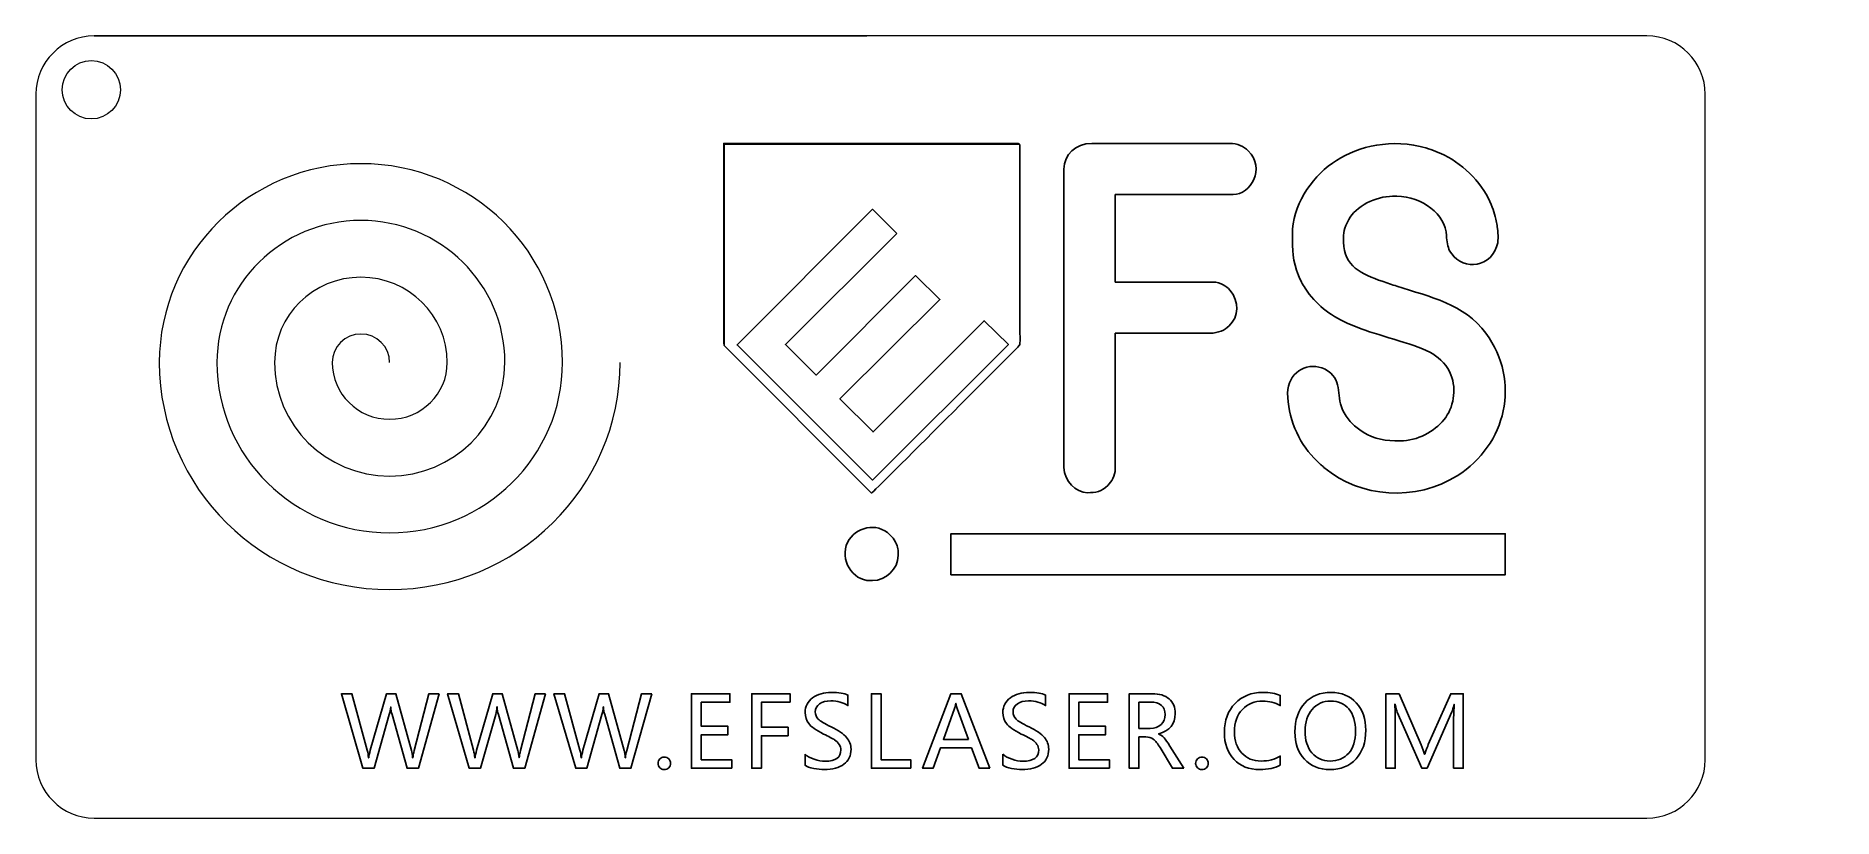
# Model space of a CAD drawing. Header units: millimetres. Extents: x -86 to 68, y 21 to 88.
import ezdxf

# ---------------------------------------------------------------- set-up
doc = ezdxf.new("R2010")
doc.units = ezdxf.units.MM
doc.header["$MEASUREMENT"] = 0
doc.layers.add('layer 1', color=7, linetype='Continuous')

msp = doc.modelspace()

# ---------------------------------------------------------------- linework, layer by layer
at = {"layer": 'layer 1', "color": 250, "lineweight": 9}
msp.add_ellipse((-81.1875, 83.1508), major_axis=(0, 2.5), ratio=1, dxfattribs=at)
for points, knots in [([(-80.9375, 87.7708), (-80.9375, 87.7708), (52.1925, 87.7708), (52.1925, 87.7708), (52.1925, 87.7708), (54.9535, 87.7708), (57.1925, 85.5318), (57.1925, 82.7708), (57.1925, 82.7708), (57.1925, 82.7708), (57.1925, 25.6808), (57.1925, 25.6808), (57.1925, 25.6808), (57.1925, 22.9198), (54.9535, 20.6808), (52.1925, 20.6808), (52.1925, 20.6808), (52.1925, 20.6808), (-80.9375, 20.6808), (-80.9375, 20.6808), (-80.9375, 20.6808), (-83.6984, 20.6808), (-85.9374, 22.9198), (-85.9374, 25.6808), (-85.9374, 25.6808), (-85.9374, 25.6808), (-85.9375, 82.7708), (-85.9375, 82.7708), (-85.9375, 82.7708), (-85.9374, 85.5318), (-83.6984, 87.7708), (-80.9374, 87.7708), (68.1566, 87.7708), (-80.9375, 87.7708), (-80.9375, 87.7708)], [0, 0, 0, 0, 0.11111111, 0.11111111, 0.11111111, 0.11111111, 0.22222222, 0.22222222, 0.22222222, 0.22222222, 0.33333333, 0.33333333, 0.33333333, 0.33333333, 0.44444444, 0.44444444, 0.44444444, 0.44444444, 0.55555556, 0.55555556, 0.55555556, 0.55555556, 0.66666667, 0.66666667, 0.66666667, 0.66666667, 0.77777778, 0.77777778, 0.77777778, 0.77777778, 1, 1, 1, 1.0001, 1.0001, 1.0001, 1.0001]), ([(-55.6075, 59.7608), (-55.6075, 61.1108), (-56.7075, 62.2008), (-58.0775, 62.2008), (-58.0775, 62.2008), (-59.4375, 62.2008), (-60.5375, 61.1108), (-60.5375, 59.7608), (-60.5375, 59.7608), (-60.5375, 57.0708), (-58.3275, 54.8908), (-55.6075, 54.8908), (-55.6075, 54.8908), (-52.8775, 54.8908), (-50.6675, 57.0708), (-50.6675, 59.7608), (-50.6675, 59.7608), (-50.6675, 63.8008), (-53.9775, 67.0708), (-58.0775, 67.0708), (-58.0775, 67.0708), (-62.1675, 67.0708), (-65.4775, 63.8008), (-65.4775, 59.7608), (-65.4775, 59.7608), (-65.4775, 54.3808), (-61.0575, 50.0208), (-55.6075, 50.0208), (-55.6075, 50.0208), (-50.1475, 50.0208), (-45.7275, 54.3808), (-45.7275, 59.7608), (-45.7275, 59.7608), (-45.7275, 66.4908), (-51.2575, 71.9408), (-58.0775, 71.9408), (-58.0775, 71.9408), (-64.8875, 71.9408), (-70.4175, 66.4908), (-70.4175, 59.7608), (-70.4175, 59.7608), (-70.4175, 51.6908), (-63.7875, 45.1508), (-55.6075, 45.1508), (-55.6075, 45.1508), (-47.4175, 45.1508), (-40.7875, 51.6908), (-40.7875, 59.7608), (-40.7875, 59.7608), (-40.7875, 69.1808), (-48.5275, 76.8108), (-58.0775, 76.8108), (-58.0775, 76.8108), (-67.6175, 76.8108), (-75.3575, 69.1808), (-75.3575, 59.7608), (-75.3575, 59.7608), (-75.3575, 49.0008), (-66.5175, 40.2808), (-55.6075, 40.2808), (-55.6075, 40.2808), (-44.6975, 40.2808), (-35.8475, 49.0008), (-35.8475, 59.7608)], [0, 0, 0, 0, 0.05882353, 0.05882353, 0.05882353, 0.05882353, 0.11764706, 0.11764706, 0.11764706, 0.11764706, 0.17647059, 0.17647059, 0.17647059, 0.17647059, 0.23529412, 0.23529412, 0.23529412, 0.23529412, 0.29411765, 0.29411765, 0.29411765, 0.29411765, 0.35294118, 0.35294118, 0.35294118, 0.35294118, 0.41176471, 0.41176471, 0.41176471, 0.41176471, 0.47058824, 0.47058824, 0.47058824, 0.47058824, 0.52941176, 0.52941176, 0.52941176, 0.52941176, 0.58823529, 0.58823529, 0.58823529, 0.58823529, 0.64705882, 0.64705882, 0.64705882, 0.64705882, 0.70588235, 0.70588235, 0.70588235, 0.70588235, 0.76470588, 0.76470588, 0.76470588, 0.76470588, 0.82352941, 0.82352941, 0.82352941, 0.82352941, 0.88235294, 0.88235294, 0.88235294, 0.88235294, 1, 1, 1, 1])]:
    msp.add_open_spline(points, degree=3, knots=knots, dxfattribs=at)
at = {"layer": 'layer 1', "color": 250}
for points, knots in [([(21.7925, 70.7708), (21.7925, 69.3808), (21.8125, 68.4908), (22.3225, 67.2308), (22.3225, 67.2308), (22.4725, 66.8508), (22.6625, 66.4608), (22.8825, 66.1408), (22.8825, 66.1408), (23.8425, 64.7108), (24.9225, 63.8508), (26.5025, 63.1408), (26.5025, 63.1408), (26.5025, 63.1408), (27.7025, 62.6408), (27.7025, 62.6408), (27.7025, 62.6408), (29.4125, 62.0008), (32.5725, 61.2808), (33.8325, 60.4908), (33.8325, 60.4908), (34.4725, 60.0908), (35.1025, 59.4508), (35.3925, 58.7108), (35.3925, 58.7108), (35.8925, 57.4308), (35.6225, 55.8708), (34.7925, 54.8508), (34.7925, 54.8508), (33.9725, 53.8508), (32.5325, 53.0308), (31.0325, 53.0308), (31.0325, 53.0308), (29.8325, 53.0308), (28.8225, 53.1508), (27.8525, 53.7908), (27.8525, 53.7908), (27.1025, 54.2908), (26.7025, 54.6408), (26.2325, 55.4508), (26.2325, 55.4508), (25.4425, 56.8208), (26.2125, 58.0908), (24.8525, 59.0108), (24.8525, 59.0108), (24.6525, 59.1508), (24.5525, 59.2108), (24.3125, 59.2908), (24.3125, 59.2908), (22.9625, 59.8008), (21.3825, 58.8108), (21.3825, 57.1408), (21.3825, 57.1408), (21.3825, 55.1408), (22.3325, 52.8908), (23.6325, 51.5808), (23.6325, 51.5808), (23.8225, 51.3908), (24.0125, 51.1808), (24.2025, 51.0108), (24.2025, 51.0108), (24.3125, 50.9208), (24.3925, 50.8508), (24.5025, 50.7608), (24.5025, 50.7608), (27.6425, 48.1108), (32.3825, 47.8208), (35.9325, 50.0508), (35.9325, 50.0508), (40.1225, 52.6808), (41.4325, 58.1608), (38.3925, 62.2608), (38.3925, 62.2608), (36.5025, 64.8008), (33.6225, 65.3808), (30.7625, 66.3008), (30.7625, 66.3008), (30.3325, 66.4408), (29.9325, 66.5708), (29.4925, 66.7208), (29.4925, 66.7208), (27.7625, 67.3208), (26.1825, 68.0208), (26.1825, 70.0908), (26.1825, 70.0908), (26.1825, 70.9408), (26.1925, 71.2308), (26.6225, 72.0208), (26.6225, 72.0208), (27.2425, 73.1408), (28.9225, 74.0208), (30.3925, 74.0208), (30.3925, 74.0208), (30.3925, 74.0208), (30.7525, 74.0208), (30.7525, 74.0208), (30.7525, 74.0208), (32.9125, 74.0208), (34.9425, 72.4508), (35.0125, 70.6408), (35.0125, 70.6408), (35.0325, 70.1508), (35.1125, 69.6908), (35.2825, 69.3508), (35.2825, 69.3508), (36.1125, 67.7308), (38.5925, 67.7008), (39.3125, 69.6708), (39.3125, 69.6708), (39.4725, 70.0908), (39.4525, 70.7608), (39.3825, 71.2608), (39.3825, 71.2608), (39.3525, 71.4408), (39.3325, 71.5908), (39.3025, 71.7708), (39.3025, 71.7708), (39.1425, 72.5508), (39.0425, 72.8508), (38.7325, 73.5708), (38.7325, 73.5708), (38.0225, 75.2208), (36.2025, 76.9908), (34.5125, 77.6808), (34.5125, 77.6808), (33.9325, 77.9208), (33.4425, 78.1308), (32.7425, 78.2908), (32.7425, 78.2908), (29.7625, 78.9708), (27.0225, 78.1308), (25.2225, 76.8508), (25.2225, 76.8508), (23.3425, 75.5208), (21.7925, 73.1708), (21.7925, 70.7708)], [0, 0, 0, 0, 0.02857143, 0.02857143, 0.02857143, 0.02857143, 0.05714286, 0.05714286, 0.05714286, 0.05714286, 0.08571429, 0.08571429, 0.08571429, 0.08571429, 0.11428571, 0.11428571, 0.11428571, 0.11428571, 0.14285714, 0.14285714, 0.14285714, 0.14285714, 0.17142857, 0.17142857, 0.17142857, 0.17142857, 0.2, 0.2, 0.2, 0.2, 0.22857143, 0.22857143, 0.22857143, 0.22857143, 0.25714286, 0.25714286, 0.25714286, 0.25714286, 0.28571429, 0.28571429, 0.28571429, 0.28571429, 0.31428571, 0.31428571, 0.31428571, 0.31428571, 0.34285714, 0.34285714, 0.34285714, 0.34285714, 0.37142857, 0.37142857, 0.37142857, 0.37142857, 0.4, 0.4, 0.4, 0.4, 0.42857143, 0.42857143, 0.42857143, 0.42857143, 0.45714286, 0.45714286, 0.45714286, 0.45714286, 0.48571429, 0.48571429, 0.48571429, 0.48571429, 0.51428571, 0.51428571, 0.51428571, 0.51428571, 0.54285714, 0.54285714, 0.54285714, 0.54285714, 0.57142857, 0.57142857, 0.57142857, 0.57142857, 0.6, 0.6, 0.6, 0.6, 0.62857143, 0.62857143, 0.62857143, 0.62857143, 0.65714286, 0.65714286, 0.65714286, 0.65714286, 0.68571429, 0.68571429, 0.68571429, 0.68571429, 0.71428571, 0.71428571, 0.71428571, 0.71428571, 0.74285714, 0.74285714, 0.74285714, 0.74285714, 0.77142857, 0.77142857, 0.77142857, 0.77142857, 0.8, 0.8, 0.8, 0.8, 0.82857143, 0.82857143, 0.82857143, 0.82857143, 0.85714286, 0.85714286, 0.85714286, 0.85714286, 0.88571429, 0.88571429, 0.88571429, 0.88571429, 0.91428571, 0.91428571, 0.91428571, 0.91428571, 0.94285714, 0.94285714, 0.94285714, 0.94285714, 1, 1, 1, 1]), ([(2.2125, 76.3508), (2.2125, 76.3508), (2.2125, 50.7408), (2.2125, 50.7408), (2.2125, 50.7408), (2.2125, 49.6008), (3.2325, 48.5908), (4.2325, 48.5908), (4.2325, 48.5908), (4.9425, 48.5908), (5.4125, 48.6608), (5.9825, 49.2208), (5.9825, 49.2208), (6.2625, 49.5108), (6.6025, 50.0608), (6.6025, 50.6108), (6.6025, 50.6108), (6.6025, 50.6108), (6.6025, 62.2708), (6.6025, 62.2708), (6.6025, 62.2708), (6.6025, 62.2708), (14.7525, 62.2708), (14.7525, 62.2708), (14.7525, 62.2708), (15.4425, 62.2708), (16.0025, 62.5508), (16.3625, 62.8908), (16.3625, 62.8908), (17.2125, 63.7108), (17.2625, 64.9508), (16.4425, 65.9708), (16.4425, 65.9708), (16.3225, 66.1208), (16.0325, 66.3408), (15.8525, 66.4308), (15.8525, 66.4308), (15.6625, 66.5308), (15.3025, 66.6608), (15.0225, 66.6608), (15.0225, 66.6608), (15.0225, 66.6608), (6.6025, 66.6608), (6.6025, 66.6608), (6.6025, 66.6608), (6.6025, 66.6608), (6.6025, 74.1608), (6.6025, 74.1608), (6.6025, 74.1608), (6.6025, 74.1608), (16.7125, 74.1608), (16.7125, 74.1608), (16.7125, 74.1608), (18.2125, 74.1608), (19.5425, 76.3908), (18.0125, 77.9208), (18.0125, 77.9208), (17.6425, 78.2808), (17.1025, 78.5508), (16.3925, 78.5508), (16.3925, 78.5508), (16.3925, 78.5508), (4.5925, 78.5508), (4.5925, 78.5508), (4.5925, 78.5508), (3.2025, 78.5508), (2.2125, 77.6008), (2.2125, 76.3508)], [0, 0, 0, 0, 0.05555556, 0.05555556, 0.05555556, 0.05555556, 0.11111111, 0.11111111, 0.11111111, 0.11111111, 0.16666667, 0.16666667, 0.16666667, 0.16666667, 0.22222222, 0.22222222, 0.22222222, 0.22222222, 0.27777778, 0.27777778, 0.27777778, 0.27777778, 0.33333333, 0.33333333, 0.33333333, 0.33333333, 0.38888889, 0.38888889, 0.38888889, 0.38888889, 0.44444444, 0.44444444, 0.44444444, 0.44444444, 0.5, 0.5, 0.5, 0.5, 0.55555556, 0.55555556, 0.55555556, 0.55555556, 0.61111111, 0.61111111, 0.61111111, 0.61111111, 0.66666667, 0.66666667, 0.66666667, 0.66666667, 0.72222222, 0.72222222, 0.72222222, 0.72222222, 0.77777778, 0.77777778, 0.77777778, 0.77777778, 0.83333333, 0.83333333, 0.83333333, 0.83333333, 0.88888889, 0.88888889, 0.88888889, 0.88888889, 1, 1, 1, 1]), ([(-51.3575, 31.3508), (-51.3575, 31.3508), (-53.1475, 24.9508), (-53.1475, 24.9508), (-53.1475, 24.9508), (-53.1475, 24.9508), (-54.1075, 24.9508), (-54.1075, 24.9508), (-54.1075, 24.9508), (-54.1075, 24.9508), (-55.3975, 29.5608), (-55.3975, 29.5608), (-55.3975, 29.5608), (-55.4575, 29.7708), (-55.4975, 29.9908), (-55.5075, 30.2208), (-55.5075, 30.2208), (-55.5075, 30.2208), (-55.5175, 30.2208), (-55.5175, 30.2208), (-55.5175, 30.2208), (-55.5375, 29.9908), (-55.5775, 29.7708), (-55.6375, 29.5708), (-55.6375, 29.5708), (-55.6375, 29.5708), (-56.9375, 24.9508), (-56.9375, 24.9508), (-56.9375, 24.9508), (-56.9375, 24.9508), (-57.8975, 24.9508), (-57.8975, 24.9508), (-57.8975, 24.9508), (-57.8975, 24.9508), (-59.7475, 31.3508), (-59.7475, 31.3508), (-59.7475, 31.3508), (-59.7475, 31.3508), (-58.8375, 31.3508), (-58.8375, 31.3508), (-58.8375, 31.3508), (-58.8375, 31.3508), (-57.5275, 26.5108), (-57.5275, 26.5108), (-57.5275, 26.5108), (-57.4775, 26.2908), (-57.4375, 26.0808), (-57.4275, 25.8608), (-57.4275, 25.8608), (-57.4275, 25.8608), (-57.4075, 25.8608), (-57.4075, 25.8608), (-57.4075, 25.8608), (-57.3875, 26.0208), (-57.3475, 26.2408), (-57.2675, 26.5108), (-57.2675, 26.5108), (-57.2675, 26.5108), (-55.8775, 31.3508), (-55.8775, 31.3508), (-55.8775, 31.3508), (-55.8775, 31.3508), (-55.0675, 31.3508), (-55.0675, 31.3508), (-55.0675, 31.3508), (-55.0675, 31.3508), (-53.7475, 26.4808), (-53.7475, 26.4808), (-53.7475, 26.4808), (-53.6975, 26.3208), (-53.6675, 26.1108), (-53.6375, 25.8608), (-53.6375, 25.8608), (-53.6375, 25.8608), (-53.6175, 25.8608), (-53.6175, 25.8608), (-53.6175, 25.8608), (-53.6075, 26.0408), (-53.5675, 26.2508), (-53.4975, 26.4908), (-53.4975, 26.4908), (-53.4975, 26.4908), (-52.2475, 31.3508), (-52.2475, 31.3508), (-52.2475, 31.3508), (-52.2475, 31.3508), (-51.3575, 31.3508), (-51.3575, 31.3508)], [0, 0, 0, 0, 0.04347826, 0.04347826, 0.04347826, 0.04347826, 0.08695652, 0.08695652, 0.08695652, 0.08695652, 0.13043478, 0.13043478, 0.13043478, 0.13043478, 0.17391304, 0.17391304, 0.17391304, 0.17391304, 0.2173913, 0.2173913, 0.2173913, 0.2173913, 0.26086957, 0.26086957, 0.26086957, 0.26086957, 0.30434783, 0.30434783, 0.30434783, 0.30434783, 0.34782609, 0.34782609, 0.34782609, 0.34782609, 0.39130435, 0.39130435, 0.39130435, 0.39130435, 0.43478261, 0.43478261, 0.43478261, 0.43478261, 0.47826087, 0.47826087, 0.47826087, 0.47826087, 0.52173913, 0.52173913, 0.52173913, 0.52173913, 0.56521739, 0.56521739, 0.56521739, 0.56521739, 0.60869565, 0.60869565, 0.60869565, 0.60869565, 0.65217391, 0.65217391, 0.65217391, 0.65217391, 0.69565217, 0.69565217, 0.69565217, 0.69565217, 0.73913043, 0.73913043, 0.73913043, 0.73913043, 0.7826087, 0.7826087, 0.7826087, 0.7826087, 0.82608696, 0.82608696, 0.82608696, 0.82608696, 0.86956522, 0.86956522, 0.86956522, 0.86956522, 0.91304348, 0.91304348, 0.91304348, 0.91304348, 1, 1, 1, 1]), ([(-42.2375, 31.3508), (-42.2375, 31.3508), (-44.0275, 24.9508), (-44.0275, 24.9508), (-44.0275, 24.9508), (-44.0275, 24.9508), (-44.9975, 24.9508), (-44.9975, 24.9508), (-44.9975, 24.9508), (-44.9975, 24.9508), (-46.2875, 29.5608), (-46.2875, 29.5608), (-46.2875, 29.5608), (-46.3475, 29.7708), (-46.3775, 29.9908), (-46.3875, 30.2208), (-46.3875, 30.2208), (-46.3875, 30.2208), (-46.4075, 30.2208), (-46.4075, 30.2208), (-46.4075, 30.2208), (-46.4275, 29.9908), (-46.4575, 29.7708), (-46.5175, 29.5708), (-46.5175, 29.5708), (-46.5175, 29.5708), (-47.8275, 24.9508), (-47.8275, 24.9508), (-47.8275, 24.9508), (-47.8275, 24.9508), (-48.7775, 24.9508), (-48.7775, 24.9508), (-48.7775, 24.9508), (-48.7775, 24.9508), (-50.6375, 31.3508), (-50.6375, 31.3508), (-50.6375, 31.3508), (-50.6375, 31.3508), (-49.7175, 31.3508), (-49.7175, 31.3508), (-49.7175, 31.3508), (-49.7175, 31.3508), (-48.4175, 26.5108), (-48.4175, 26.5108), (-48.4175, 26.5108), (-48.3575, 26.2908), (-48.3175, 26.0808), (-48.3075, 25.8608), (-48.3075, 25.8608), (-48.3075, 25.8608), (-48.2875, 25.8608), (-48.2875, 25.8608), (-48.2875, 25.8608), (-48.2775, 26.0208), (-48.2275, 26.2408), (-48.1475, 26.5108), (-48.1475, 26.5108), (-48.1475, 26.5108), (-46.7675, 31.3508), (-46.7675, 31.3508), (-46.7675, 31.3508), (-46.7675, 31.3508), (-45.9475, 31.3508), (-45.9475, 31.3508), (-45.9475, 31.3508), (-45.9475, 31.3508), (-44.6275, 26.4808), (-44.6275, 26.4808), (-44.6275, 26.4808), (-44.5875, 26.3208), (-44.5475, 26.1108), (-44.5175, 25.8608), (-44.5175, 25.8608), (-44.5175, 25.8608), (-44.5075, 25.8608), (-44.5075, 25.8608), (-44.5075, 25.8608), (-44.4875, 26.0408), (-44.4475, 26.2508), (-44.3875, 26.4908), (-44.3875, 26.4908), (-44.3875, 26.4908), (-43.1275, 31.3508), (-43.1275, 31.3508), (-43.1275, 31.3508), (-43.1275, 31.3508), (-42.2375, 31.3508), (-42.2375, 31.3508)], [0, 0, 0, 0, 0.04347826, 0.04347826, 0.04347826, 0.04347826, 0.08695652, 0.08695652, 0.08695652, 0.08695652, 0.13043478, 0.13043478, 0.13043478, 0.13043478, 0.17391304, 0.17391304, 0.17391304, 0.17391304, 0.2173913, 0.2173913, 0.2173913, 0.2173913, 0.26086957, 0.26086957, 0.26086957, 0.26086957, 0.30434783, 0.30434783, 0.30434783, 0.30434783, 0.34782609, 0.34782609, 0.34782609, 0.34782609, 0.39130435, 0.39130435, 0.39130435, 0.39130435, 0.43478261, 0.43478261, 0.43478261, 0.43478261, 0.47826087, 0.47826087, 0.47826087, 0.47826087, 0.52173913, 0.52173913, 0.52173913, 0.52173913, 0.56521739, 0.56521739, 0.56521739, 0.56521739, 0.60869565, 0.60869565, 0.60869565, 0.60869565, 0.65217391, 0.65217391, 0.65217391, 0.65217391, 0.69565217, 0.69565217, 0.69565217, 0.69565217, 0.73913043, 0.73913043, 0.73913043, 0.73913043, 0.7826087, 0.7826087, 0.7826087, 0.7826087, 0.82608696, 0.82608696, 0.82608696, 0.82608696, 0.86956522, 0.86956522, 0.86956522, 0.86956522, 0.91304348, 0.91304348, 0.91304348, 0.91304348, 1, 1, 1, 1]), ([(-33.1275, 31.3508), (-33.1275, 31.3508), (-34.9175, 24.9508), (-34.9175, 24.9508), (-34.9175, 24.9508), (-34.9175, 24.9508), (-35.8775, 24.9508), (-35.8775, 24.9508), (-35.8775, 24.9508), (-35.8775, 24.9508), (-37.1675, 29.5608), (-37.1675, 29.5608), (-37.1675, 29.5608), (-37.2275, 29.7708), (-37.2575, 29.9908), (-37.2775, 30.2208), (-37.2775, 30.2208), (-37.2775, 30.2208), (-37.2875, 30.2208), (-37.2875, 30.2208), (-37.2875, 30.2208), (-37.3075, 29.9908), (-37.3475, 29.7708), (-37.4075, 29.5708), (-37.4075, 29.5708), (-37.4075, 29.5708), (-38.7075, 24.9508), (-38.7075, 24.9508), (-38.7075, 24.9508), (-38.7075, 24.9508), (-39.6575, 24.9508), (-39.6575, 24.9508), (-39.6575, 24.9508), (-39.6575, 24.9508), (-41.5175, 31.3508), (-41.5175, 31.3508), (-41.5175, 31.3508), (-41.5175, 31.3508), (-40.6075, 31.3508), (-40.6075, 31.3508), (-40.6075, 31.3508), (-40.6075, 31.3508), (-39.2975, 26.5108), (-39.2975, 26.5108), (-39.2975, 26.5108), (-39.2375, 26.2908), (-39.2075, 26.0808), (-39.1975, 25.8608), (-39.1975, 25.8608), (-39.1975, 25.8608), (-39.1675, 25.8608), (-39.1675, 25.8608), (-39.1675, 25.8608), (-39.1575, 26.0208), (-39.1075, 26.2408), (-39.0375, 26.5108), (-39.0375, 26.5108), (-39.0375, 26.5108), (-37.6475, 31.3508), (-37.6475, 31.3508), (-37.6475, 31.3508), (-37.6475, 31.3508), (-36.8375, 31.3508), (-36.8375, 31.3508), (-36.8375, 31.3508), (-36.8375, 31.3508), (-35.5075, 26.4808), (-35.5075, 26.4808), (-35.5075, 26.4808), (-35.4675, 26.3208), (-35.4275, 26.1108), (-35.4075, 25.8608), (-35.4075, 25.8608), (-35.4075, 25.8608), (-35.3875, 25.8608), (-35.3875, 25.8608), (-35.3875, 25.8608), (-35.3775, 26.0408), (-35.3375, 26.2508), (-35.2675, 26.4908), (-35.2675, 26.4908), (-35.2675, 26.4908), (-34.0075, 31.3508), (-34.0075, 31.3508), (-34.0075, 31.3508), (-34.0075, 31.3508), (-33.1275, 31.3508), (-33.1275, 31.3508)], [0, 0, 0, 0, 0.04347826, 0.04347826, 0.04347826, 0.04347826, 0.08695652, 0.08695652, 0.08695652, 0.08695652, 0.13043478, 0.13043478, 0.13043478, 0.13043478, 0.17391304, 0.17391304, 0.17391304, 0.17391304, 0.2173913, 0.2173913, 0.2173913, 0.2173913, 0.26086957, 0.26086957, 0.26086957, 0.26086957, 0.30434783, 0.30434783, 0.30434783, 0.30434783, 0.34782609, 0.34782609, 0.34782609, 0.34782609, 0.39130435, 0.39130435, 0.39130435, 0.39130435, 0.43478261, 0.43478261, 0.43478261, 0.43478261, 0.47826087, 0.47826087, 0.47826087, 0.47826087, 0.52173913, 0.52173913, 0.52173913, 0.52173913, 0.56521739, 0.56521739, 0.56521739, 0.56521739, 0.60869565, 0.60869565, 0.60869565, 0.60869565, 0.65217391, 0.65217391, 0.65217391, 0.65217391, 0.69565217, 0.69565217, 0.69565217, 0.69565217, 0.73913043, 0.73913043, 0.73913043, 0.73913043, 0.7826087, 0.7826087, 0.7826087, 0.7826087, 0.82608696, 0.82608696, 0.82608696, 0.82608696, 0.86956522, 0.86956522, 0.86956522, 0.86956522, 0.91304348, 0.91304348, 0.91304348, 0.91304348, 1, 1, 1, 1]), ([(-26.2775, 24.9508), (-26.2775, 24.9508), (-29.7275, 24.9508), (-29.7275, 24.9508), (-29.7275, 24.9508), (-29.7275, 24.9508), (-29.7275, 31.3508), (-29.7275, 31.3508), (-29.7275, 31.3508), (-29.7275, 31.3508), (-26.4275, 31.3508), (-26.4275, 31.3508), (-26.4275, 31.3508), (-26.4275, 31.3508), (-26.4275, 30.6108), (-26.4275, 30.6108), (-26.4275, 30.6108), (-26.4275, 30.6108), (-28.8975, 30.6108), (-28.8975, 30.6108), (-28.8975, 30.6108), (-28.8975, 30.6108), (-28.8975, 28.5608), (-28.8975, 28.5608), (-28.8975, 28.5608), (-28.8975, 28.5608), (-26.6075, 28.5608), (-26.6075, 28.5608), (-26.6075, 28.5608), (-26.6075, 28.5608), (-26.6075, 27.8308), (-26.6075, 27.8308), (-26.6075, 27.8308), (-26.6075, 27.8308), (-28.8975, 27.8308), (-28.8975, 27.8308), (-28.8975, 27.8308), (-28.8975, 27.8308), (-28.8975, 25.6808), (-28.8975, 25.6808), (-28.8975, 25.6808), (-28.8975, 25.6808), (-26.2775, 25.6808), (-26.2775, 25.6808), (-26.2775, 25.6808), (-26.2775, 25.6808), (-26.2775, 24.9508), (-26.2775, 24.9508)], [0, 0, 0, 0, 0.07692308, 0.07692308, 0.07692308, 0.07692308, 0.15384615, 0.15384615, 0.15384615, 0.15384615, 0.23076923, 0.23076923, 0.23076923, 0.23076923, 0.30769231, 0.30769231, 0.30769231, 0.30769231, 0.38461538, 0.38461538, 0.38461538, 0.38461538, 0.46153846, 0.46153846, 0.46153846, 0.46153846, 0.53846154, 0.53846154, 0.53846154, 0.53846154, 0.61538462, 0.61538462, 0.61538462, 0.61538462, 0.69230769, 0.69230769, 0.69230769, 0.69230769, 0.76923077, 0.76923077, 0.76923077, 0.76923077, 0.84615385, 0.84615385, 0.84615385, 0.84615385, 1, 1, 1, 1]), ([(-21.2675, 30.6108), (-21.2675, 30.6108), (-23.7375, 30.6108), (-23.7375, 30.6108), (-23.7375, 30.6108), (-23.7375, 30.6108), (-23.7375, 28.4708), (-23.7375, 28.4708), (-23.7375, 28.4708), (-23.7375, 28.4708), (-21.4475, 28.4708), (-21.4475, 28.4708), (-21.4475, 28.4708), (-21.4475, 28.4708), (-21.4475, 27.7408), (-21.4475, 27.7408), (-21.4475, 27.7408), (-21.4475, 27.7408), (-23.7375, 27.7408), (-23.7375, 27.7408), (-23.7375, 27.7408), (-23.7375, 27.7408), (-23.7375, 24.9508), (-23.7375, 24.9508), (-23.7375, 24.9508), (-23.7375, 24.9508), (-24.5675, 24.9508), (-24.5675, 24.9508), (-24.5675, 24.9508), (-24.5675, 24.9508), (-24.5675, 31.3508), (-24.5675, 31.3508), (-24.5675, 31.3508), (-24.5675, 31.3508), (-21.2675, 31.3508), (-21.2675, 31.3508), (-21.2675, 31.3508), (-21.2675, 31.3508), (-21.2675, 30.6108), (-21.2675, 30.6108)], [0, 0, 0, 0, 0.09090909, 0.09090909, 0.09090909, 0.09090909, 0.18181818, 0.18181818, 0.18181818, 0.18181818, 0.27272727, 0.27272727, 0.27272727, 0.27272727, 0.36363636, 0.36363636, 0.36363636, 0.36363636, 0.45454545, 0.45454545, 0.45454545, 0.45454545, 0.54545455, 0.54545455, 0.54545455, 0.54545455, 0.63636364, 0.63636364, 0.63636364, 0.63636364, 0.72727273, 0.72727273, 0.72727273, 0.72727273, 0.81818182, 0.81818182, 0.81818182, 0.81818182, 1, 1, 1, 1]), ([(-19.9875, 26.1508), (-19.7875, 25.9808), (-19.5275, 25.8408), (-19.1975, 25.7308), (-19.1975, 25.7308), (-18.8675, 25.6208), (-18.5575, 25.5608), (-18.2675, 25.5608), (-18.2675, 25.5608), (-17.3675, 25.5608), (-16.9175, 25.8808), (-16.9175, 26.5208), (-16.9175, 26.5208), (-16.9175, 26.7008), (-16.9675, 26.8608), (-17.0675, 27.0008), (-17.0675, 27.0008), (-17.1575, 27.1508), (-17.2875, 27.2708), (-17.4575, 27.3908), (-17.4575, 27.3908), (-17.6275, 27.5008), (-17.9475, 27.6708), (-18.4075, 27.8908), (-18.4075, 27.8908), (-19.0475, 28.2108), (-19.4675, 28.5108), (-19.6775, 28.7808), (-19.6775, 28.7808), (-19.8775, 29.0608), (-19.9775, 29.3708), (-19.9775, 29.7308), (-19.9775, 29.7308), (-19.9775, 30.2608), (-19.7675, 30.6808), (-19.3375, 30.9908), (-19.3375, 30.9908), (-18.9175, 31.3008), (-18.3775, 31.4608), (-17.7275, 31.4608), (-17.7275, 31.4608), (-17.0875, 31.4608), (-16.6175, 31.3808), (-16.3175, 31.2308), (-16.3175, 31.2308), (-16.3175, 31.2308), (-16.3175, 30.3308), (-16.3175, 30.3308), (-16.3175, 30.3308), (-16.7075, 30.5908), (-17.1975, 30.7308), (-17.7875, 30.7308), (-17.7875, 30.7308), (-18.1775, 30.7308), (-18.4975, 30.6408), (-18.7475, 30.4808), (-18.7475, 30.4808), (-18.9875, 30.3208), (-19.1175, 30.0908), (-19.1175, 29.8008), (-19.1175, 29.8008), (-19.1175, 29.5408), (-19.0275, 29.3308), (-18.8575, 29.1608), (-18.8575, 29.1608), (-18.6875, 29.0008), (-18.3175, 28.7808), (-17.7475, 28.5008), (-17.7475, 28.5008), (-17.1175, 28.2008), (-16.6775, 27.9008), (-16.4275, 27.6008), (-16.4275, 27.6008), (-16.1775, 27.3008), (-16.0475, 26.9608), (-16.0475, 26.5808), (-16.0475, 26.5808), (-16.0475, 26.0208), (-16.2575, 25.5908), (-16.6575, 25.2908), (-16.6575, 25.2908), (-17.0675, 24.9908), (-17.6375, 24.8408), (-18.3575, 24.8408), (-18.3575, 24.8408), (-18.6175, 24.8408), (-18.9075, 24.8708), (-19.2475, 24.9408), (-19.2475, 24.9408), (-19.5875, 25.0108), (-19.8275, 25.1008), (-19.9875, 25.2108), (-19.9875, 25.2108), (-19.9875, 25.2108), (-19.9875, 26.1508), (-19.9875, 26.1508)], [0, 0, 0, 0, 0.04, 0.04, 0.04, 0.04, 0.08, 0.08, 0.08, 0.08, 0.12, 0.12, 0.12, 0.12, 0.16, 0.16, 0.16, 0.16, 0.2, 0.2, 0.2, 0.2, 0.24, 0.24, 0.24, 0.24, 0.28, 0.28, 0.28, 0.28, 0.32, 0.32, 0.32, 0.32, 0.36, 0.36, 0.36, 0.36, 0.4, 0.4, 0.4, 0.4, 0.44, 0.44, 0.44, 0.44, 0.48, 0.48, 0.48, 0.48, 0.52, 0.52, 0.52, 0.52, 0.56, 0.56, 0.56, 0.56, 0.6, 0.6, 0.6, 0.6, 0.64, 0.64, 0.64, 0.64, 0.68, 0.68, 0.68, 0.68, 0.72, 0.72, 0.72, 0.72, 0.76, 0.76, 0.76, 0.76, 0.8, 0.8, 0.8, 0.8, 0.84, 0.84, 0.84, 0.84, 0.88, 0.88, 0.88, 0.88, 0.92, 0.92, 0.92, 0.92, 1, 1, 1, 1]), ([(-10.9275, 24.9508), (-10.9275, 24.9508), (-14.2975, 24.9508), (-14.2975, 24.9508), (-14.2975, 24.9508), (-14.2975, 24.9508), (-14.2975, 31.3508), (-14.2975, 31.3508), (-14.2975, 31.3508), (-14.2975, 31.3508), (-13.4775, 31.3508), (-13.4775, 31.3508), (-13.4775, 31.3508), (-13.4775, 31.3508), (-13.4775, 25.6808), (-13.4775, 25.6808), (-13.4775, 25.6808), (-13.4775, 25.6808), (-10.9275, 25.6808), (-10.9275, 25.6808), (-10.9275, 25.6808), (-10.9275, 25.6808), (-10.9275, 24.9508), (-10.9275, 24.9508)], [0, 0, 0, 0, 0.14285714, 0.14285714, 0.14285714, 0.14285714, 0.28571429, 0.28571429, 0.28571429, 0.28571429, 0.42857143, 0.42857143, 0.42857143, 0.42857143, 0.57142857, 0.57142857, 0.57142857, 0.57142857, 0.71428571, 0.71428571, 0.71428571, 0.71428571, 1, 1, 1, 1]), ([(-4.1575, 24.9508), (-4.1575, 24.9508), (-5.0675, 24.9508), (-5.0675, 24.9508), (-5.0675, 24.9508), (-5.0675, 24.9508), (-5.7275, 26.7008), (-5.7275, 26.7008), (-5.7275, 26.7008), (-5.7275, 26.7008), (-8.3875, 26.7008), (-8.3875, 26.7008), (-8.3875, 26.7008), (-8.3875, 26.7008), (-9.0075, 24.9508), (-9.0075, 24.9508), (-9.0075, 24.9508), (-9.0075, 24.9508), (-9.9175, 24.9508), (-9.9175, 24.9508), (-9.9175, 24.9508), (-9.9175, 24.9508), (-7.4775, 31.3508), (-7.4775, 31.3508), (-7.4775, 31.3508), (-7.4775, 31.3508), (-6.5975, 31.3508), (-6.5975, 31.3508), (-6.5975, 31.3508), (-6.5975, 31.3508), (-4.1575, 24.9508), (-4.1575, 24.9508)], [0, 0, 0, 0, 0.11111111, 0.11111111, 0.11111111, 0.11111111, 0.22222222, 0.22222222, 0.22222222, 0.22222222, 0.33333333, 0.33333333, 0.33333333, 0.33333333, 0.44444444, 0.44444444, 0.44444444, 0.44444444, 0.55555556, 0.55555556, 0.55555556, 0.55555556, 0.66666667, 0.66666667, 0.66666667, 0.66666667, 0.77777778, 0.77777778, 0.77777778, 0.77777778, 1, 1, 1, 1]), ([(-3.0275, 26.1508), (-2.8275, 25.9808), (-2.5675, 25.8408), (-2.2375, 25.7308), (-2.2375, 25.7308), (-1.9175, 25.6208), (-1.6075, 25.5608), (-1.3075, 25.5608), (-1.3075, 25.5608), (-0.4075, 25.5608), (0.0425, 25.8808), (0.0425, 26.5208), (0.0425, 26.5208), (0.0425, 26.7008), (-0.0075, 26.8608), (-0.1075, 27.0008), (-0.1075, 27.0008), (-0.1975, 27.1508), (-0.3375, 27.2708), (-0.4975, 27.3908), (-0.4975, 27.3908), (-0.6675, 27.5008), (-0.9875, 27.6708), (-1.4475, 27.8908), (-1.4475, 27.8908), (-2.0875, 28.2108), (-2.5175, 28.5108), (-2.7175, 28.7808), (-2.7175, 28.7808), (-2.9275, 29.0608), (-3.0275, 29.3708), (-3.0275, 29.7308), (-3.0275, 29.7308), (-3.0275, 30.2608), (-2.8075, 30.6808), (-2.3875, 30.9908), (-2.3875, 30.9908), (-1.9575, 31.3008), (-1.4175, 31.4608), (-0.7675, 31.4608), (-0.7675, 31.4608), (-0.1275, 31.4608), (0.3325, 31.3808), (0.6325, 31.2308), (0.6325, 31.2308), (0.6325, 31.2308), (0.6325, 30.3308), (0.6325, 30.3308), (0.6325, 30.3308), (0.2525, 30.5908), (-0.2375, 30.7308), (-0.8275, 30.7308), (-0.8275, 30.7308), (-1.2175, 30.7308), (-1.5375, 30.6408), (-1.7875, 30.4808), (-1.7875, 30.4808), (-2.0275, 30.3208), (-2.1575, 30.0908), (-2.1575, 29.8008), (-2.1575, 29.8008), (-2.1575, 29.5408), (-2.0675, 29.3308), (-1.8975, 29.1608), (-1.8975, 29.1608), (-1.7275, 29.0008), (-1.3575, 28.7808), (-0.7875, 28.5008), (-0.7875, 28.5008), (-0.1575, 28.2008), (0.2825, 27.9008), (0.5325, 27.6008), (0.5325, 27.6008), (0.7825, 27.3008), (0.9025, 26.9608), (0.9025, 26.5808), (0.9025, 26.5808), (0.9025, 26.0208), (0.7025, 25.5908), (0.2925, 25.2908), (0.2925, 25.2908), (-0.1175, 24.9908), (-0.6775, 24.8408), (-1.4075, 24.8408), (-1.4075, 24.8408), (-1.6575, 24.8408), (-1.9575, 24.8708), (-2.2875, 24.9408), (-2.2875, 24.9408), (-2.6275, 25.0108), (-2.8775, 25.1008), (-3.0275, 25.2108), (-3.0275, 25.2108), (-3.0275, 25.2108), (-3.0275, 26.1508), (-3.0275, 26.1508)], [0, 0, 0, 0, 0.04, 0.04, 0.04, 0.04, 0.08, 0.08, 0.08, 0.08, 0.12, 0.12, 0.12, 0.12, 0.16, 0.16, 0.16, 0.16, 0.2, 0.2, 0.2, 0.2, 0.24, 0.24, 0.24, 0.24, 0.28, 0.28, 0.28, 0.28, 0.32, 0.32, 0.32, 0.32, 0.36, 0.36, 0.36, 0.36, 0.4, 0.4, 0.4, 0.4, 0.44, 0.44, 0.44, 0.44, 0.48, 0.48, 0.48, 0.48, 0.52, 0.52, 0.52, 0.52, 0.56, 0.56, 0.56, 0.56, 0.6, 0.6, 0.6, 0.6, 0.64, 0.64, 0.64, 0.64, 0.68, 0.68, 0.68, 0.68, 0.72, 0.72, 0.72, 0.72, 0.76, 0.76, 0.76, 0.76, 0.8, 0.8, 0.8, 0.8, 0.84, 0.84, 0.84, 0.84, 0.88, 0.88, 0.88, 0.88, 0.92, 0.92, 0.92, 0.92, 1, 1, 1, 1]), ([(6.1025, 24.9508), (6.1025, 24.9508), (2.6525, 24.9508), (2.6525, 24.9508), (2.6525, 24.9508), (2.6525, 24.9508), (2.6525, 31.3508), (2.6525, 31.3508), (2.6525, 31.3508), (2.6525, 31.3508), (5.9525, 31.3508), (5.9525, 31.3508), (5.9525, 31.3508), (5.9525, 31.3508), (5.9525, 30.6108), (5.9525, 30.6108), (5.9525, 30.6108), (5.9525, 30.6108), (3.4825, 30.6108), (3.4825, 30.6108), (3.4825, 30.6108), (3.4825, 30.6108), (3.4825, 28.5608), (3.4825, 28.5608), (3.4825, 28.5608), (3.4825, 28.5608), (5.7725, 28.5608), (5.7725, 28.5608), (5.7725, 28.5608), (5.7725, 28.5608), (5.7725, 27.8308), (5.7725, 27.8308), (5.7725, 27.8308), (5.7725, 27.8308), (3.4825, 27.8308), (3.4825, 27.8308), (3.4825, 27.8308), (3.4825, 27.8308), (3.4825, 25.6808), (3.4825, 25.6808), (3.4825, 25.6808), (3.4825, 25.6808), (6.1025, 25.6808), (6.1025, 25.6808), (6.1025, 25.6808), (6.1025, 25.6808), (6.1025, 24.9508), (6.1025, 24.9508)], [0, 0, 0, 0, 0.07692308, 0.07692308, 0.07692308, 0.07692308, 0.15384615, 0.15384615, 0.15384615, 0.15384615, 0.23076923, 0.23076923, 0.23076923, 0.23076923, 0.30769231, 0.30769231, 0.30769231, 0.30769231, 0.38461538, 0.38461538, 0.38461538, 0.38461538, 0.46153846, 0.46153846, 0.46153846, 0.46153846, 0.53846154, 0.53846154, 0.53846154, 0.53846154, 0.61538462, 0.61538462, 0.61538462, 0.61538462, 0.69230769, 0.69230769, 0.69230769, 0.69230769, 0.76923077, 0.76923077, 0.76923077, 0.76923077, 0.84615385, 0.84615385, 0.84615385, 0.84615385, 1, 1, 1, 1]), ([(12.4925, 24.9508), (12.4925, 24.9508), (11.5125, 24.9508), (11.5125, 24.9508), (11.5125, 24.9508), (11.5125, 24.9508), (10.4525, 26.7208), (10.4525, 26.7208), (10.4525, 26.7208), (10.2425, 27.0808), (10.0425, 27.3208), (9.8725, 27.4508), (9.8725, 27.4508), (9.6925, 27.5808), (9.4825, 27.6408), (9.2325, 27.6408), (9.2325, 27.6408), (9.2325, 27.6408), (8.6425, 27.6408), (8.6425, 27.6408), (8.6425, 27.6408), (8.6425, 27.6408), (8.6425, 24.9508), (8.6425, 24.9508), (8.6425, 24.9508), (8.6425, 24.9508), (7.8125, 24.9508), (7.8125, 24.9508), (7.8125, 24.9508), (7.8125, 24.9508), (7.8125, 31.3508), (7.8125, 31.3508), (7.8125, 31.3508), (7.8125, 31.3508), (9.7625, 31.3508), (9.7625, 31.3508), (9.7625, 31.3508), (10.3825, 31.3508), (10.8725, 31.2008), (11.2325, 30.9008), (11.2325, 30.9008), (11.5825, 30.6008), (11.7525, 30.1808), (11.7525, 29.6408), (11.7525, 29.6408), (11.7525, 28.7508), (11.2825, 28.1708), (10.3325, 27.9108), (10.3325, 27.9108), (10.3325, 27.9108), (10.3325, 27.8908), (10.3325, 27.8908), (10.3325, 27.8908), (10.5125, 27.8108), (10.6625, 27.7108), (10.7925, 27.5708), (10.7925, 27.5708), (10.9225, 27.4308), (11.0825, 27.2008), (11.2925, 26.8608), (11.2925, 26.8608), (11.2925, 26.8608), (12.4925, 24.9508), (12.4925, 24.9508)], [0, 0, 0, 0, 0.05882353, 0.05882353, 0.05882353, 0.05882353, 0.11764706, 0.11764706, 0.11764706, 0.11764706, 0.17647059, 0.17647059, 0.17647059, 0.17647059, 0.23529412, 0.23529412, 0.23529412, 0.23529412, 0.29411765, 0.29411765, 0.29411765, 0.29411765, 0.35294118, 0.35294118, 0.35294118, 0.35294118, 0.41176471, 0.41176471, 0.41176471, 0.41176471, 0.47058824, 0.47058824, 0.47058824, 0.47058824, 0.52941176, 0.52941176, 0.52941176, 0.52941176, 0.58823529, 0.58823529, 0.58823529, 0.58823529, 0.64705882, 0.64705882, 0.64705882, 0.64705882, 0.70588235, 0.70588235, 0.70588235, 0.70588235, 0.76470588, 0.76470588, 0.76470588, 0.76470588, 0.82352941, 0.82352941, 0.82352941, 0.82352941, 0.88235294, 0.88235294, 0.88235294, 0.88235294, 1, 1, 1, 1]), ([(20.7625, 25.2108), (20.2925, 24.9608), (19.7025, 24.8408), (18.9925, 24.8408), (18.9925, 24.8408), (18.0725, 24.8408), (17.3425, 25.1308), (16.7925, 25.7108), (16.7925, 25.7108), (16.2425, 26.3008), (15.9625, 27.0708), (15.9625, 28.0308), (15.9625, 28.0308), (15.9625, 29.0608), (16.2725, 29.8908), (16.8925, 30.5108), (16.8925, 30.5108), (17.5125, 31.1408), (18.2925, 31.4608), (19.2425, 31.4608), (19.2425, 31.4608), (19.8525, 31.4608), (20.3625, 31.3708), (20.7625, 31.2008), (20.7625, 31.2008), (20.7625, 31.2008), (20.7625, 30.3308), (20.7625, 30.3308), (20.7625, 30.3308), (20.3025, 30.5908), (19.8025, 30.7108), (19.2525, 30.7108), (19.2525, 30.7108), (18.5425, 30.7108), (17.9625, 30.4708), (17.5125, 30.0008), (17.5125, 30.0008), (17.0625, 29.5308), (16.8325, 28.8808), (16.8325, 28.0808), (16.8325, 28.0808), (16.8325, 27.3108), (17.0425, 26.7008), (17.4625, 26.2508), (17.4625, 26.2508), (17.8825, 25.8008), (18.4325, 25.5708), (19.1125, 25.5708), (19.1125, 25.5708), (19.7425, 25.5708), (20.2925, 25.7208), (20.7625, 26.0008), (20.7625, 26.0008), (20.7625, 26.0008), (20.7625, 25.2108), (20.7625, 25.2108)], [0, 0, 0, 0, 0.06666667, 0.06666667, 0.06666667, 0.06666667, 0.13333333, 0.13333333, 0.13333333, 0.13333333, 0.2, 0.2, 0.2, 0.2, 0.26666667, 0.26666667, 0.26666667, 0.26666667, 0.33333333, 0.33333333, 0.33333333, 0.33333333, 0.4, 0.4, 0.4, 0.4, 0.46666667, 0.46666667, 0.46666667, 0.46666667, 0.53333333, 0.53333333, 0.53333333, 0.53333333, 0.6, 0.6, 0.6, 0.6, 0.66666667, 0.66666667, 0.66666667, 0.66666667, 0.73333333, 0.73333333, 0.73333333, 0.73333333, 0.8, 0.8, 0.8, 0.8, 0.86666667, 0.86666667, 0.86666667, 0.86666667, 1, 1, 1, 1]), ([(22.0125, 28.0708), (22.0125, 29.1008), (22.2925, 29.9308), (22.8525, 30.5408), (22.8525, 30.5408), (23.4125, 31.1508), (24.1725, 31.4608), (25.1225, 31.4608), (25.1225, 31.4608), (26.0125, 31.4608), (26.7325, 31.1608), (27.2725, 30.5608), (27.2725, 30.5608), (27.8125, 29.9608), (28.0925, 29.1808), (28.0925, 28.2208), (28.0925, 28.2208), (28.0925, 27.1908), (27.8125, 26.3608), (27.2525, 25.7508), (27.2525, 25.7508), (26.6925, 25.1408), (25.9525, 24.8408), (25.0225, 24.8408), (25.0225, 24.8408), (24.1125, 24.8408), (23.3825, 25.1408), (22.8325, 25.7408), (22.8325, 25.7408), (22.2825, 26.3308), (22.0125, 27.1108), (22.0125, 28.0708)], [0, 0, 0, 0, 0.11111111, 0.11111111, 0.11111111, 0.11111111, 0.22222222, 0.22222222, 0.22222222, 0.22222222, 0.33333333, 0.33333333, 0.33333333, 0.33333333, 0.44444444, 0.44444444, 0.44444444, 0.44444444, 0.55555556, 0.55555556, 0.55555556, 0.55555556, 0.66666667, 0.66666667, 0.66666667, 0.66666667, 0.77777778, 0.77777778, 0.77777778, 0.77777778, 1, 1, 1, 1]), ([(35.6225, 24.9508), (35.6225, 24.9508), (35.6225, 29.1908), (35.6225, 29.1908), (35.6225, 29.1908), (35.6225, 29.5408), (35.6425, 29.9608), (35.6825, 30.4508), (35.6825, 30.4508), (35.6825, 30.4508), (35.6625, 30.4508), (35.6625, 30.4508), (35.6625, 30.4508), (35.5925, 30.1408), (35.5225, 29.9208), (35.4725, 29.8008), (35.4725, 29.8008), (35.4725, 29.8008), (33.3525, 24.9508), (33.3525, 24.9508), (33.3525, 24.9508), (33.3525, 24.9508), (32.9025, 24.9508), (32.9025, 24.9508), (32.9025, 24.9508), (32.9025, 24.9508), (30.7925, 29.7708), (30.7925, 29.7708), (30.7925, 29.7708), (30.7425, 29.8808), (30.6725, 30.1008), (30.6025, 30.4508), (30.6025, 30.4508), (30.6025, 30.4508), (30.5725, 30.4508), (30.5725, 30.4508), (30.5725, 30.4508), (30.6025, 30.1508), (30.6125, 29.7208), (30.6125, 29.1508), (30.6125, 29.1508), (30.6125, 29.1508), (30.6125, 24.9508), (30.6125, 24.9508), (30.6125, 24.9508), (30.6125, 24.9508), (29.8225, 24.9508), (29.8225, 24.9508), (29.8225, 24.9508), (29.8225, 24.9508), (29.8225, 31.3508), (29.8225, 31.3508), (29.8225, 31.3508), (29.8225, 31.3508), (30.9425, 31.3508), (30.9425, 31.3508), (30.9425, 31.3508), (30.9425, 31.3508), (32.8325, 26.9608), (32.8325, 26.9608), (32.8325, 26.9608), (32.9825, 26.6208), (33.0725, 26.3608), (33.1225, 26.1708), (33.1225, 26.1708), (33.1225, 26.1708), (33.1525, 26.1708), (33.1525, 26.1708), (33.1525, 26.1708), (33.2925, 26.5708), (33.3925, 26.8408), (33.4525, 26.9808), (33.4525, 26.9808), (33.4525, 26.9808), (35.3725, 31.3508), (35.3725, 31.3508), (35.3725, 31.3508), (35.3725, 31.3508), (36.4425, 31.3508), (36.4425, 31.3508), (36.4425, 31.3508), (36.4425, 31.3508), (36.4425, 24.9508), (36.4425, 24.9508), (36.4425, 24.9508), (36.4425, 24.9508), (35.6225, 24.9508), (35.6225, 24.9508)], [0, 0, 0, 0, 0.04347826, 0.04347826, 0.04347826, 0.04347826, 0.08695652, 0.08695652, 0.08695652, 0.08695652, 0.13043478, 0.13043478, 0.13043478, 0.13043478, 0.17391304, 0.17391304, 0.17391304, 0.17391304, 0.2173913, 0.2173913, 0.2173913, 0.2173913, 0.26086957, 0.26086957, 0.26086957, 0.26086957, 0.30434783, 0.30434783, 0.30434783, 0.30434783, 0.34782609, 0.34782609, 0.34782609, 0.34782609, 0.39130435, 0.39130435, 0.39130435, 0.39130435, 0.43478261, 0.43478261, 0.43478261, 0.43478261, 0.47826087, 0.47826087, 0.47826087, 0.47826087, 0.52173913, 0.52173913, 0.52173913, 0.52173913, 0.56521739, 0.56521739, 0.56521739, 0.56521739, 0.60869565, 0.60869565, 0.60869565, 0.60869565, 0.65217391, 0.65217391, 0.65217391, 0.65217391, 0.69565217, 0.69565217, 0.69565217, 0.69565217, 0.73913043, 0.73913043, 0.73913043, 0.73913043, 0.7826087, 0.7826087, 0.7826087, 0.7826087, 0.82608696, 0.82608696, 0.82608696, 0.82608696, 0.86956522, 0.86956522, 0.86956522, 0.86956522, 0.91304348, 0.91304348, 0.91304348, 0.91304348, 1, 1, 1, 1]), ([(-5.9775, 27.4208), (-5.9775, 27.4208), (-6.9475, 30.0908), (-6.9475, 30.0908), (-6.9475, 30.0908), (-6.9775, 30.1708), (-7.0075, 30.3208), (-7.0475, 30.5308), (-7.0475, 30.5308), (-7.0475, 30.5308), (-7.0675, 30.5308), (-7.0675, 30.5308), (-7.0675, 30.5308), (-7.0975, 30.3408), (-7.1375, 30.1908), (-7.1675, 30.0908), (-7.1675, 30.0908), (-7.1675, 30.0908), (-8.1275, 27.4208), (-8.1275, 27.4208), (-8.1275, 27.4208), (-8.1275, 27.4208), (-5.9775, 27.4208), (-5.9775, 27.4208)], [0, 0, 0, 0, 0.14285714, 0.14285714, 0.14285714, 0.14285714, 0.28571429, 0.28571429, 0.28571429, 0.28571429, 0.42857143, 0.42857143, 0.42857143, 0.42857143, 0.57142857, 0.57142857, 0.57142857, 0.57142857, 0.71428571, 0.71428571, 0.71428571, 0.71428571, 1, 1, 1, 1]), ([(8.6425, 30.6308), (8.6425, 30.6308), (8.6425, 28.3708), (8.6425, 28.3708), (8.6425, 28.3708), (8.6425, 28.3708), (9.6125, 28.3708), (9.6125, 28.3708), (9.6125, 28.3708), (9.9925, 28.3708), (10.3025, 28.4808), (10.5325, 28.7008), (10.5325, 28.7008), (10.7725, 28.9208), (10.8925, 29.2108), (10.8925, 29.5608), (10.8925, 29.5608), (10.8925, 29.9008), (10.7825, 30.1608), (10.5625, 30.3408), (10.5625, 30.3408), (10.3525, 30.5308), (10.0425, 30.6308), (9.6325, 30.6308), (9.6325, 30.6308), (9.6325, 30.6308), (8.6425, 30.6308), (8.6425, 30.6308)], [0, 0, 0, 0, 0.125, 0.125, 0.125, 0.125, 0.25, 0.25, 0.25, 0.25, 0.375, 0.375, 0.375, 0.375, 0.5, 0.5, 0.5, 0.5, 0.625, 0.625, 0.625, 0.625, 0.75, 0.75, 0.75, 0.75, 1, 1, 1, 1]), ([(22.8825, 28.1408), (22.8825, 27.3608), (23.0725, 26.7408), (23.4725, 26.2808), (23.4725, 26.2808), (23.8725, 25.8108), (24.3825, 25.5708), (25.0225, 25.5708), (25.0225, 25.5708), (25.7025, 25.5708), (26.2425, 25.8008), (26.6325, 26.2508), (26.6325, 26.2508), (27.0225, 26.6908), (27.2125, 27.3208), (27.2125, 28.1308), (27.2125, 28.1308), (27.2125, 28.9508), (27.0225, 29.5908), (26.6425, 30.0408), (26.6425, 30.0408), (26.2625, 30.4908), (25.7425, 30.7108), (25.0725, 30.7108), (25.0725, 30.7108), (24.4225, 30.7108), (23.8925, 30.4808), (23.4925, 30.0008), (23.4925, 30.0008), (23.0825, 29.5308), (22.8825, 28.9108), (22.8825, 28.1408)], [0, 0, 0, 0, 0.11111111, 0.11111111, 0.11111111, 0.11111111, 0.22222222, 0.22222222, 0.22222222, 0.22222222, 0.33333333, 0.33333333, 0.33333333, 0.33333333, 0.44444444, 0.44444444, 0.44444444, 0.44444444, 0.55555556, 0.55555556, 0.55555556, 0.55555556, 0.66666667, 0.66666667, 0.66666667, 0.66666667, 0.77777778, 0.77777778, 0.77777778, 0.77777778, 1, 1, 1, 1]), ([(-32.5975, 25.3708), (-32.5975, 25.5208), (-32.5475, 25.6508), (-32.4475, 25.7508), (-32.4475, 25.7508), (-32.3475, 25.8508), (-32.2175, 25.9008), (-32.0675, 25.9008), (-32.0675, 25.9008), (-31.9075, 25.9008), (-31.7775, 25.8508), (-31.6775, 25.7508), (-31.6775, 25.7508), (-31.5775, 25.6408), (-31.5275, 25.5208), (-31.5275, 25.3708), (-31.5275, 25.3708), (-31.5275, 25.2308), (-31.5775, 25.1108), (-31.6775, 25.0008), (-31.6775, 25.0008), (-31.7775, 24.9008), (-31.9075, 24.8508), (-32.0675, 24.8508), (-32.0675, 24.8508), (-32.2175, 24.8508), (-32.3475, 24.9008), (-32.4475, 25.0008), (-32.4475, 25.0008), (-32.5475, 25.1108), (-32.5975, 25.2308), (-32.5975, 25.3708)], [0, 0, 0, 0, 0.11111111, 0.11111111, 0.11111111, 0.11111111, 0.22222222, 0.22222222, 0.22222222, 0.22222222, 0.33333333, 0.33333333, 0.33333333, 0.33333333, 0.44444444, 0.44444444, 0.44444444, 0.44444444, 0.55555556, 0.55555556, 0.55555556, 0.55555556, 0.66666667, 0.66666667, 0.66666667, 0.66666667, 0.77777778, 0.77777778, 0.77777778, 0.77777778, 1, 1, 1, 1]), ([(13.5025, 25.3708), (13.5025, 25.5208), (13.5625, 25.6508), (13.6625, 25.7508), (13.6625, 25.7508), (13.7625, 25.8508), (13.8925, 25.9008), (14.0425, 25.9008), (14.0425, 25.9008), (14.1925, 25.9008), (14.3225, 25.8508), (14.4225, 25.7508), (14.4225, 25.7508), (14.5225, 25.6408), (14.5725, 25.5208), (14.5725, 25.3708), (14.5725, 25.3708), (14.5725, 25.2308), (14.5225, 25.1108), (14.4225, 25.0008), (14.4225, 25.0008), (14.3225, 24.9008), (14.1925, 24.8508), (14.0325, 24.8508), (14.0325, 24.8508), (13.8825, 24.8508), (13.7625, 24.9008), (13.6625, 25.0008), (13.6625, 25.0008), (13.5525, 25.1108), (13.5025, 25.2308), (13.5025, 25.3708)], [0, 0, 0, 0, 0.11111111, 0.11111111, 0.11111111, 0.11111111, 0.22222222, 0.22222222, 0.22222222, 0.22222222, 0.33333333, 0.33333333, 0.33333333, 0.33333333, 0.44444444, 0.44444444, 0.44444444, 0.44444444, 0.55555556, 0.55555556, 0.55555556, 0.55555556, 0.66666667, 0.66666667, 0.66666667, 0.66666667, 0.77777778, 0.77777778, 0.77777778, 0.77777778, 1, 1, 1, 1])]:
    msp.add_open_spline(points, degree=3, knots=knots, dxfattribs=at)
at = {"layer": 'layer 1', "color": 253}
msp.add_open_spline([(-26.9175, 61.2108), (-26.9175, 61.2108), (-26.9275, 78.4908), (-26.9275, 78.4908), (-26.9275, 78.4908), (-26.9275, 78.4908), (-26.8775, 78.4908), (-26.8775, 78.4908), (-26.8775, 78.4908), (-26.8775, 78.4908), (-1.6275, 78.4908), (-1.6275, 78.4908), (-1.6275, 78.4908), (-1.7075, 78.5508), (-1.6475, 78.5508), (-1.9475, 78.5508), (-1.9475, 78.5508), (-5.9775, 78.5108), (-10.2175, 78.5508), (-14.2475, 78.5508), (-14.2475, 78.5508), (-18.4875, 78.5508), (-22.7275, 78.5508), (-26.9675, 78.5508), (-26.9675, 78.5508), (-26.9675, 78.5508), (-26.9675, 61.7208), (-26.9675, 61.7208), (-26.9675, 61.7208), (-26.9675, 61.6308), (-26.9675, 61.5308), (-26.9675, 61.4408), (-26.9675, 61.4408), (-26.9675, 61.4408), (-26.9175, 61.2108), (-26.9175, 61.2108)], degree=3, knots=[0, 0, 0, 0, 0.1, 0.1, 0.1, 0.1, 0.2, 0.2, 0.2, 0.2, 0.3, 0.3, 0.3, 0.3, 0.4, 0.4, 0.4, 0.4, 0.5, 0.5, 0.5, 0.5, 0.6, 0.6, 0.6, 0.6, 0.7, 0.7, 0.7, 0.7, 0.8, 0.8, 0.8, 0.8, 1, 1, 1, 1], dxfattribs=at)
at = {"layer": 'layer 1', "color": 17}
for points, knots in [([(-26.9175, 61.2108), (-26.9175, 61.2108), (-14.2875, 48.5608), (-14.2875, 48.5608), (-14.2875, 48.5608), (-14.0475, 48.7108), (-1.6175, 61.2108), (-1.6175, 61.2108), (-1.6175, 61.2108), (-1.4975, 61.4208), (-1.5775, 62.1908), (-1.5775, 62.5008), (-1.5775, 62.5008), (-1.5775, 62.5008), (-1.5775, 78.3608), (-1.5775, 78.3608), (-1.5775, 78.3608), (-1.5875, 78.3708), (-1.5875, 78.3908), (-1.5875, 78.4008), (-1.5875, 78.4008), (-1.5875, 78.4008), (-1.6075, 78.4608), (-1.6075, 78.4608), (-1.6075, 78.4608), (-1.6175, 78.4708), (-1.6175, 78.4808), (-1.6275, 78.4908), (-1.6275, 78.4908), (-1.6275, 78.4908), (-26.8775, 78.4908), (-26.8775, 78.4908), (-26.8775, 78.4908), (-26.8775, 78.4908), (-26.9275, 78.4908), (-26.9275, 78.4908), (-26.9275, 78.4908), (-26.9275, 78.4908), (-26.9175, 61.2108), (-26.9175, 61.2108)], [0, 0, 0, 0, 0.09090909, 0.09090909, 0.09090909, 0.09090909, 0.18181818, 0.18181818, 0.18181818, 0.18181818, 0.27272727, 0.27272727, 0.27272727, 0.27272727, 0.36363636, 0.36363636, 0.36363636, 0.36363636, 0.45454545, 0.45454545, 0.45454545, 0.45454545, 0.54545455, 0.54545455, 0.54545455, 0.54545455, 0.63636364, 0.63636364, 0.63636364, 0.63636364, 0.72727273, 0.72727273, 0.72727273, 0.72727273, 0.81818182, 0.81818182, 0.81818182, 0.81818182, 1, 1, 1, 1]), ([(-14.4275, 41.0508), (-14.4275, 41.0508), (-14.2075, 41.0508), (-14.2075, 41.0508), (-14.2075, 41.0508), (-13.0675, 41.0508), (-12.0075, 42.0608), (-12.0075, 43.2008), (-12.0075, 43.2008), (-12.0075, 43.6908), (-12.0075, 43.8908), (-12.2375, 44.3408), (-12.2375, 44.3408), (-12.3975, 44.6608), (-12.4675, 44.7308), (-12.7075, 44.9708), (-12.7075, 44.9708), (-13.8375, 46.1108), (-15.6775, 45.6408), (-16.3375, 44.3308), (-16.3375, 44.3308), (-17.0775, 42.8408), (-15.9075, 41.0508), (-14.4275, 41.0508)], [0, 0, 0, 0, 0.14285714, 0.14285714, 0.14285714, 0.14285714, 0.28571429, 0.28571429, 0.28571429, 0.28571429, 0.42857143, 0.42857143, 0.42857143, 0.42857143, 0.57142857, 0.57142857, 0.57142857, 0.57142857, 0.71428571, 0.71428571, 0.71428571, 0.71428571, 1, 1, 1, 1]), ([(-7.4775, 41.5508), (-7.4775, 41.5508), (40.0425, 41.5508), (40.0425, 41.5508), (40.0425, 41.5508), (40.0425, 41.5508), (40.0425, 45.0708), (40.0425, 45.0708), (40.0425, 45.0708), (40.0425, 45.0708), (-7.4775, 45.0708), (-7.4775, 45.0708), (-7.4775, 45.0708), (-7.4775, 45.0708), (-7.4775, 41.5508), (-7.4775, 41.5508)], [0, 0, 0, 0, 0.2, 0.2, 0.2, 0.2, 0.4, 0.4, 0.4, 0.4, 0.6, 0.6, 0.6, 0.6, 1, 1, 1, 1])]:
    msp.add_open_spline(points, degree=3, knots=knots, dxfattribs=at)
at = {"layer": 'layer 1', "color": 7}
msp.add_open_spline([(-12.1075, 70.8308), (-12.1075, 70.8308), (-14.2075, 72.9008), (-14.2075, 72.9008), (-14.2075, 72.9008), (-14.2075, 72.9008), (-25.8175, 61.2608), (-25.8175, 61.2608), (-25.8175, 61.2608), (-25.8175, 61.2608), (-14.2075, 49.6708), (-14.2075, 49.6708), (-14.2075, 49.6708), (-14.2075, 49.6708), (-2.5475, 61.2908), (-2.5475, 61.2908), (-2.5475, 61.2908), (-2.5475, 61.2908), (-4.6375, 63.3408), (-4.6375, 63.3408), (-4.6375, 63.3408), (-4.6375, 63.3408), (-14.1575, 53.8008), (-14.1575, 53.8008), (-14.1575, 53.8008), (-14.1575, 53.8008), (-17.0075, 56.6308), (-17.0075, 56.6308), (-17.0075, 56.6308), (-17.0075, 56.6308), (-8.4275, 65.1608), (-8.4275, 65.1608), (-8.4275, 65.1608), (-8.4275, 65.1608), (-10.5175, 67.2208), (-10.5175, 67.2208), (-10.5175, 67.2208), (-10.5175, 67.2208), (-19.0475, 58.6808), (-19.0475, 58.6808), (-19.0475, 58.6808), (-19.0475, 58.6808), (-21.6675, 61.2908), (-21.6675, 61.2908), (-21.6675, 61.2908), (-21.6675, 61.2908), (-12.1075, 70.8308), (-12.1075, 70.8308)], degree=3, knots=[0, 0, 0, 0, 0.07692308, 0.07692308, 0.07692308, 0.07692308, 0.15384615, 0.15384615, 0.15384615, 0.15384615, 0.23076923, 0.23076923, 0.23076923, 0.23076923, 0.30769231, 0.30769231, 0.30769231, 0.30769231, 0.38461538, 0.38461538, 0.38461538, 0.38461538, 0.46153846, 0.46153846, 0.46153846, 0.46153846, 0.53846154, 0.53846154, 0.53846154, 0.53846154, 0.61538462, 0.61538462, 0.61538462, 0.61538462, 0.69230769, 0.69230769, 0.69230769, 0.69230769, 0.76923077, 0.76923077, 0.76923077, 0.76923077, 0.84615385, 0.84615385, 0.84615385, 0.84615385, 1, 1, 1, 1], dxfattribs=at)

doc.saveas('drawing.dxf')
